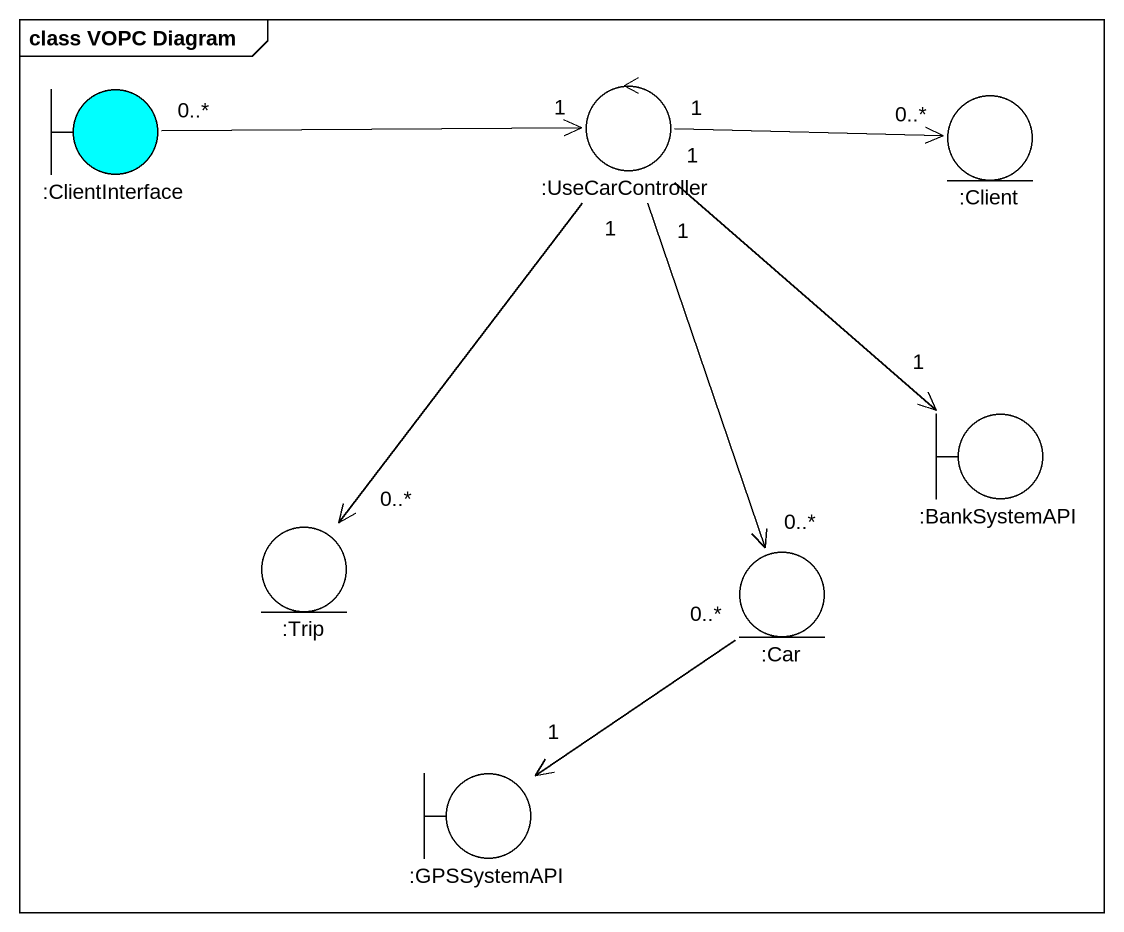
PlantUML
@startuml
mainframe class VOPC Diagram
boundary ":ClientInterface" as ClientInterface #00FFFF
control ":UseCarController" as UseCarController
entity ":Client" as Client
boundary ":BankSystemAPI" as BankSystemAPI
entity ":Trip" as Trip
entity ":Car" as Car
boundary ":GPSSystemAPI" as GPSSystemAPI
ClientInterface "0..*" -right-> "1" UseCarController
UseCarController "1" -right-> "0..*" Client
UseCarController "1" --> "1" BankSystemAPI
UseCarController "1" --> "0..*" Trip
UseCarController "1" --> "0..*" Car
Car "0..*" --> "1" GPSSystemAPI
@enduml
